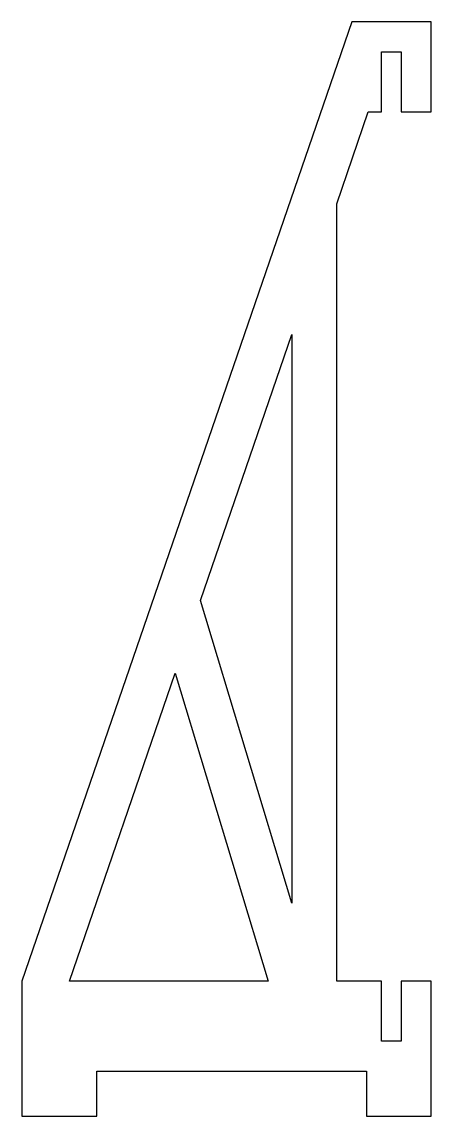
# Model space of a CAD drawing. Header units: millimetres. Extents: x -24 to 3.3, y -5 to 68.
import ezdxf

# ---------------------------------------------------------------- set-up
doc = ezdxf.new("R2010")
doc.units = ezdxf.units.MM
doc.layers.get('0').update_dxf_attribs({"linetype": 'CONTINUOUS'})

msp = doc.modelspace()

# ---------------------------------------------------------------- linework, layer by layer
for points in [[(0, 66), (1.3, 66), (1.3, 62), (3.3, 62), (3.3, 68), (-2, 68), (-24, 4), (-24, -5), (-19, -5), (-19, -2), (-1, -2), (-1, -5), (3.3, -5), (3.3, 4), (1.3, 4), (1.3, 0), (0, 0), (0, 4), (-3, 4), (-3, 55.862), (-0.89, 62), (0, 62)], [(-6, 9.196), (-12.094, 29.406), (-6, 47.135)], [(-13.764, 24.55), (-7.567, 4), (-20.828, 4)]]:
    msp.add_lwpolyline(points, close=True)

doc.saveas('drawing.dxf')
